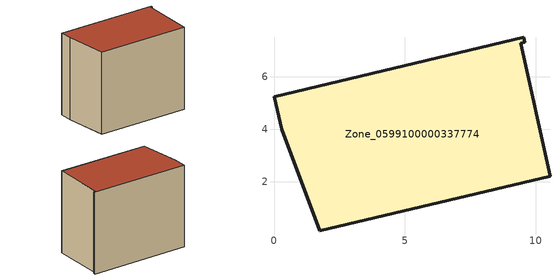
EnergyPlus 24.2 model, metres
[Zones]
Zone_0599100000337774
 floor ground (C_G): 9.42,7.29 10.55,2.21 1.75,0.12 0.29,4.01 0,5.25 9.54,7.52 9.58,7.33 z0
 wall outside (C_F): 10.55,2.21 9.42,7.29 9.58,7.33 9.54,7.52 0,5.25 0.29,4.01 1.75,0.12 10.55,2.21 z0:8.02
 roof outside (C_R): 1.75,0.12 10.55,2.21 9.42,7.29 9.58,7.33 9.54,7.52 0,5.25 0.29,4.01 z8.02
[BUILDING]
Pand.0599100000337774: North Axis=0; Terrain=City; Loads Convergence Tolerance Value=0.04; Temperature Convergence Tolerance Value=0.4; Solar Distribution=FullExterior; Maximum Number of Warmup Days=25; Minimum Number of Warmup Days=1
[Site:Location]
Rotterdam.The.Hague.AP_ZH_NLD Design_Conditions: Latitude=51.96; Longitude=4.45; Time Zone=1; Elevation=-4.5
[SITE:GROUNDTEMPERATURE:BUILDINGSURFACE]
18, 18, 18, 18, 18, 18, 18, 18, 18, 18, 18, 18
[MATERIAL] Thermal Absorptance=0.9; Solar Absorptance=0.7; Visible Absorptance=0.7
Name | Roughness | Thickness | Conductivity | Density | Specific Heat
G.TI.1975-1991 | MediumSmooth | 0.15 | 0.288461 | 540 | 1210
F.TI.1975-1991 | Rough | 0.3 | 0.230769 | 1920 | 840
R.TI.1975-1991 | MediumRough | 0.2 | 0.153846 | 1500 | 1000
[CONSTRUCTION]
C_G: G.TI.1975-1991
C_F: F.TI.1975-1991
C_R: R.TI.1975-1991
[ZONE]
Zone_0599100000337774: Type=1; Multiplier=1; Ceiling Height=Autocalculate; Volume=Autocalculate; Floor Area=autocalculate; Part of Total Floor Area=Yes
[ZONEINFILTRATION:DESIGNFLOWRATE]
Infil_Zone_0599100000337774: Zone or ZoneList or Space or SpaceList=Zone_0599100000337774; Schedule=AlwaysOn; Design Flow Rate Calculation Method=Flow/Area; Flow Rate per Floor Area=0.003; Constant Term Coefficient=1; Temperature Term Coefficient=0; Velocity Term Coefficient=0; Velocity Squared Term Coefficient=0
[HVACTEMPLATE:ZONE:IDEALLOADSAIRSYSTEM]
Zone_0599100000337774: Maximum Heating Supply Air Temperature=50; Minimum Cooling Supply Air Temperature=13; Maximum Heating Supply Air Humidity Ratio=0.0156; Minimum Cooling Supply Air Humidity Ratio=0.0077; Heating Limit=NoLimit; Cooling Limit=NoLimit; Dehumidification Control Type=ConstantSensibleHeatRatio; Cooling Sensible Heat Ratio=0.7; Dehumidification Setpoint=60; Humidification Control Type=None; Humidification Setpoint=30; Outdoor Air Method=None; Outdoor Air Flow Rate per Person=0.00944; Outdoor Air Flow Rate per Zone Floor Area=0; Outdoor Air Flow Rate per Zone=0; Demand Controlled Ventilation Type=None; Outdoor Air Economizer Type=NoEconomizer; Heat Recovery Type=None; Sensible Heat Recovery Effectiveness=0.7; Latent Heat Recovery Effectiveness=0.65
[ZONECONTROL:THERMOSTAT]
ThermostatControl_Zone_0599100000337774: Zone or ZoneList=Zone_0599100000337774; Control Type Schedule=DualSetpointControlType; Control 1=Thermostat_Zone_0599100000337774; Temperature Difference Between Cutout And Setpoint=0
[THERMOSTATSETPOINT:DUALSETPOINT]
Thermostat_Zone_0599100000337774: Heating Setpoint Temperature Schedule=HeatingSetpoint_Zone_0599100000337774; Cooling Setpoint Temperature Schedule=CoolingSetpoint_Zone_0599100000337774
[SCHEDULE:COMPACT]
HeatingSetpoint_Zone_0599100000337774: Through: 12/31, For: AllDays, Until: 24:00, 21
CoolingSetpoint_Zone_0599100000337774: Through: 12/31, For: AllDays, Until: 24:00, 24
DualSetpointControlType: Through: 12/31, For: AllDays, Until: 24:00, 4
AlwaysOn: Through: 12/31, For: AllDays, Until: 24:00, 1
